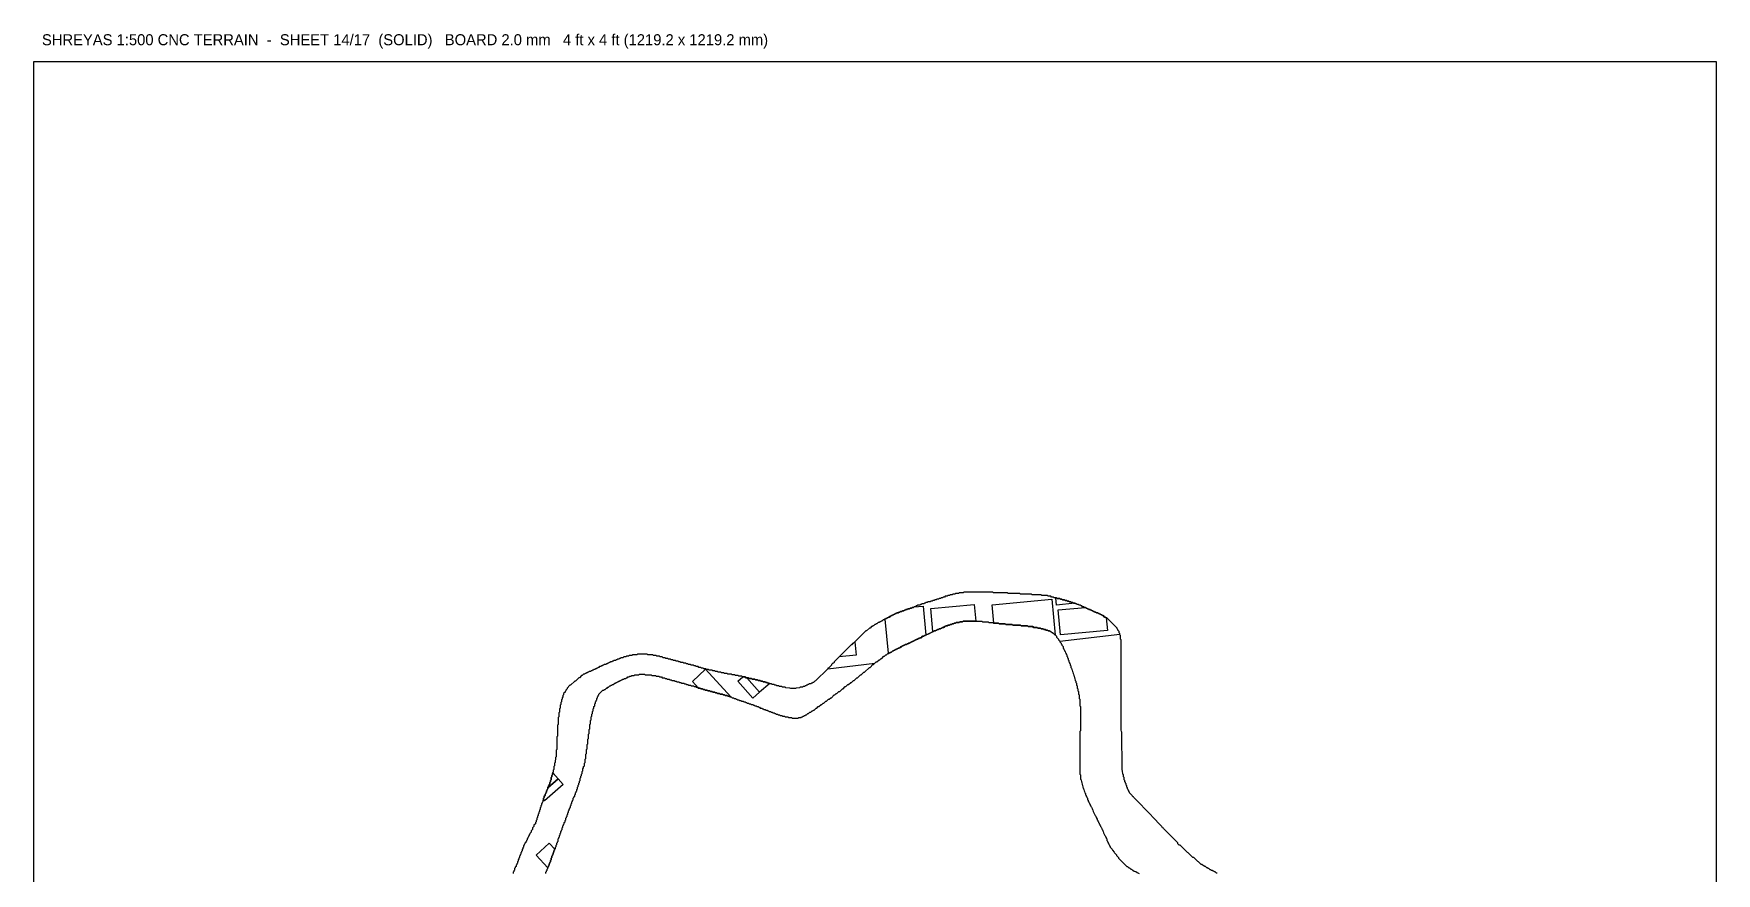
# Model space of a CAD drawing. Header units: millimetres. Extents: x 0 to 1219, y 0 to 1240.
# Drawn here: x 0 to 1219, y 631 to 1240 of the extents above; entities that cross this region are included whole.
import ezdxf

# ---------------------------------------------------------------- set-up
doc = ezdxf.new("R2010")
doc.units = ezdxf.units.MM
for name, color, linetype in [('CUT_OUTER', 1, 'Continuous'), ('ENGRAVE_BLDG_BOX', 5, 'Continuous'), ('ENGRAVE_BLDG_FOOTPRINT', 8, 'Continuous'), ('ENGRAVE_NEXT', 3, 'Continuous'), ('ENGRAVE_SITE_BOUNDARY', 6, 'Continuous'), ('NOTES', 7, 'Continuous'), ('SHEET_EDGE', 7, 'Continuous')]:
    doc.layers.add(name, color=color, linetype=linetype)

msp = doc.modelspace()

# ---------------------------------------------------------------- linework, layer by layer
at = {"layer": 'CUT_OUTER'}
msp.add_lwpolyline([(857.5, 630.6), (857, 630.6), (856, 631.6), (855.5, 631.6), (855, 632.1), (854.5, 632.1), (854, 632.6), (853.5, 632.6), (853, 633.1), (852.5, 633.1), (851.5, 634.1), (851, 634.1), (850.5, 634.6), (850, 634.6), (849, 635.6), (848.5, 635.6), (848, 636.1), (847.5, 636.1), (846.5, 637.1), (846, 637.1), (844.1, 639), (843.5, 639.1), (840.6, 642), (840, 642.1), (836.6, 645.5), (836, 645.6), (830.6, 651), (830, 651.1), (829.1, 652), (829, 652.6), (818.6, 663), (818.5, 663.6), (818, 663.6), (817.6, 664), (817.5, 664.6), (810.1, 672), (810, 672.6), (797.1, 685.5), (797, 686.1), (796.5, 686.1), (796.1, 686.5), (796, 687.1), (794.1, 689), (794.1, 689.5), (793.6, 690), (793.6, 690.5), (793.1, 691), (793.1, 691.5), (792.6, 692), (792.6, 692.5), (792.1, 693), (792.1, 694), (791.6, 694.5), (791.6, 695.5), (791.1, 696), (791, 696.6), (790.6, 697), (790.6, 698), (790.1, 698.5), (790.1, 700), (789.6, 700.5), (789.6, 702), (789.1, 702.5), (789, 705), (788.6, 705.5), (788.6, 706), (788.5, 733), (788.1, 733.5), (788, 734.5), (788, 800), (787.5, 800.5), (787.5, 803), (787, 803.5), (787, 804.5), (786.5, 805), (786.5, 806), (785.5, 807), (785.5, 807.5), (785, 808), (785, 808.5), (777.5, 816), (777, 816), (776.5, 816.5), (776, 816.5), (775, 817.5), (774.5, 817.5), (774, 818), (773.5, 818), (773, 818.5), (772.5, 818.5), (772, 819), (771.5, 819), (771, 819.5), (770, 819.5), (769.5, 820), (769, 820), (768.5, 820.5), (768, 820.5), (767.5, 821), (767, 821), (766.5, 821.5), (766, 821.5), (765.5, 822), (764.5, 822), (764, 822.5), (763.5, 822.5), (763, 823), (762.5, 823), (762, 823.5), (761.5, 823.5), (761, 824), (760, 824), (759.5, 824.5), (759, 824.5), (758.5, 825), (757.5, 825), (757, 825.5), (756, 825.5), (755.5, 826), (755, 826), (754.5, 826.5), (753.5, 826.5), (753, 827), (752, 827), (751.5, 827.5), (750.5, 827.5), (750, 828), (749, 828), (748.5, 828.5), (747.5, 828.5), (747, 829), (745.5, 829), (745, 829.5), (744, 829.5), (743.5, 830), (741.5, 830), (741, 830.5), (739.5, 830.5), (739, 831), (737.5, 831), (737, 831.5), (735, 831.5), (734.5, 832), (730.5, 832), (730, 832.5), (723.5, 832.5), (723, 833), (715, 833), (714.5, 833.5), (706, 833.5), (705.5, 834), (695.5, 834), (695, 834.5), (674, 834.5), (673.5, 834), (670.5, 834), (670, 833.5), (668, 833.5), (667.5, 833), (666, 833), (665.5, 832.5), (664, 832.5), (663.5, 832), (662.5, 832), (662, 831.5), (660.5, 831.5), (660, 831), (659, 831), (658.5, 830.5), (657.5, 830.5), (657, 830), (656, 830), (655.5, 829.5), (654.5, 829.5), (654, 829), (653, 829), (652.5, 828.5), (651.5, 828.5), (651, 828), (650, 828), (649.5, 827.5), (648, 827.5), (647.5, 827), (646.5, 827), (646, 826.5), (645.5, 826.5), (645, 826), (643.5, 826), (643, 825.5), (642.5, 825.5), (642, 825), (640.5, 825), (640, 824.5), (639.5, 824.5), (639, 824), (638, 824), (637.5, 823.5), (636.5, 823.5), (636, 823), (635, 823), (634.5, 822.5), (633.5, 822.5), (633, 822), (632, 822), (631.5, 821.5), (631, 821.5), (630.5, 821), (629.5, 821), (629, 820.5), (628, 820.5), (627.5, 820), (627, 820), (626.5, 819.5), (625.5, 819.5), (625, 819), (624.5, 819), (624, 818.5), (623.5, 818.5), (623, 818), (622.5, 818), (622, 817.5), (621.5, 817.5), (621, 817), (620.5, 817), (620, 816.5), (619.5, 816.5), (619, 816), (618.5, 816), (618, 815.5), (617.5, 815.5), (617, 815), (616.5, 815), (616, 814.5), (615.5, 814.5), (614.5, 813.5), (614, 813.5), (613.5, 813), (613, 813), (612.5, 812.5), (612, 812.5), (611, 811.5), (610.5, 811.5), (610, 811), (609.5, 811), (608.5, 810), (608, 810), (607.5, 809.5), (607, 809.5), (606, 808.5), (605.5, 808.5), (603.5, 806.5), (603, 806.5), (594, 797.5), (593.5, 797.5), (593.5, 797), (593, 796.5), (592.5, 796.5), (592, 796), (580, 784), (580, 783.5), (579.5, 783.1), (579, 783), (578, 782), (578, 781.5), (577, 780.5), (576, 779.5), (575.5, 779.5), (575.5, 779), (566.5, 770.1), (566, 770), (565, 769.1), (564.5, 769), (564, 768.6), (563.5, 768.5), (563, 768.1), (562, 768), (561.5, 767.6), (561, 767.5), (560.5, 767.1), (560, 767), (559.5, 766.6), (558.9, 766.5), (558.5, 766.1), (557.5, 766), (557, 765.6), (555.5, 765.5), (555, 765.1), (552.5, 765), (552, 764.6), (548.5, 764.6), (548, 765), (545, 765.1), (544.5, 765.5), (542.5, 765.6), (542, 766), (540.5, 766), (540, 766.5), (538.5, 766.5), (538, 767), (537, 767), (536.5, 767.5), (535, 767.5), (534.5, 768), (533.5, 768), (533, 768.5), (532, 768.5), (531.5, 769), (530.5, 769), (530, 769.5), (528.5, 769.5), (528, 770), (527, 770), (526.5, 770.5), (525, 770.5), (524.5, 771), (523, 771), (522.5, 771.5), (520.5, 771.5), (520, 772), (518.5, 772), (518, 772.5), (516, 772.5), (515.5, 773), (513.5, 773), (513, 773.5), (511, 773.5), (510.5, 774), (508.5, 774), (508, 774.5), (506, 774.5), (505.5, 775), (503, 775), (502.5, 775.5), (500.5, 775.5), (500, 776), (498.5, 776), (498, 776.5), (496, 776.5), (495.5, 777), (494, 777), (493.5, 777.5), (492, 777.5), (491.5, 778), (489.5, 778), (489, 778.5), (487.5, 778.5), (487, 779), (485.5, 779), (485, 779.5), (484, 779.5), (483.5, 780), (482, 780), (481.5, 780.5), (480, 780.5), (479.5, 781), (478.5, 781), (478, 781.5), (476.5, 781.5), (476, 782), (474.5, 782), (474, 782.5), (473, 782.5), (472.5, 783), (471, 783), (470.5, 783.5), (469, 783.5), (468.5, 784), (467.5, 784), (467, 784.5), (465.5, 784.5), (465, 785), (463.5, 785), (463, 785.5), (462, 785.5), (461.5, 786), (460, 786), (459.5, 786.5), (458, 786.5), (457.5, 787), (456, 787), (455.5, 787.5), (454, 787.5), (453.5, 788), (451.5, 788), (451, 788.5), (449, 788.5), (448.5, 789), (445, 789), (444.5, 789.5), (439.5, 789.5), (437.5, 789.5), (437, 789), (434, 789), (433.5, 788.5), (431.5, 788.5), (431, 788), (429.5, 788), (429, 787.5), (427.5, 787.5), (427, 787), (425.5, 787), (425, 786.5), (424.5, 786.5), (424, 786), (423, 786), (422.5, 785.5), (422, 785.5), (421.5, 785), (420.5, 785), (420, 784.5), (419.5, 784.5), (419, 784), (418, 784), (417.5, 783.5), (417, 783.5), (416.5, 783), (416, 783), (415.5, 782.5), (415, 782.5), (414.5, 782), (413.5, 782), (413, 781.5), (412.5, 781.5), (412, 781), (411.5, 781), (411, 780.5), (410, 780.5), (409.5, 780), (409, 780), (408.5, 779.5), (408, 779.5), (407.5, 779), (407, 779), (406.5, 778.5), (406, 778.5), (405.5, 778), (405, 778), (404.5, 777.5), (404, 777.5), (403.5, 777), (402.5, 777), (402, 776.5), (401.5, 776.5), (401, 776), (400.5, 776), (400, 775.5), (399.5, 775.5), (399, 775), (398.5, 775), (397.5, 774), (397, 774), (395.5, 772.5), (395, 772.5), (392.5, 770), (392, 770), (389, 767), (388.5, 767), (386.5, 765), (386.5, 764.5), (385.5, 763.5), (385.5, 763), (385, 762.5), (385, 762), (384, 761), (384, 760), (383.5, 759.5), (383.5, 758.5), (383, 758), (383, 757), (382.5, 756.5), (382.5, 755), (382, 754.5), (382, 753), (381.5, 752.5), (381.5, 750.5), (381, 750), (381, 747.5), (380.5, 747), (380.5, 744), (380, 743.5), (380, 738.5), (379.5, 738), (379.5, 730), (379, 729.5), (379, 720.5), (378.5, 720), (378.5, 715), (378, 714.5), (377.9, 711), (377.5, 710.5), (377.5, 708.5), (377, 708), (376.9, 706), (376.5, 705.5), (376.5, 704), (376, 703.5), (376, 702), (375.5, 701.5), (375.5, 700.5), (375, 700), (375, 698.5), (374.5, 698), (374.5, 697), (374, 696.5), (374, 695.5), (373.5, 695.1), (373.5, 694.5), (373, 694), (373, 693.5), (372.5, 693), (372.5, 692), (372, 691.5), (372, 691), (371.5, 690.5), (371.5, 689.5), (371, 689), (371, 688.5), (370.5, 688), (370.5, 687), (370, 686.5), (370, 685.5), (369.5, 685), (369.5, 684), (369, 683.5), (369, 682.5), (368.5, 682), (368.5, 681.5), (368, 681), (368, 680), (367.5, 679.5), (367.5, 678.5), (367, 678), (367, 677), (366.5, 676.5), (366.5, 675.5), (366, 675), (366, 674), (365.5, 673.5), (365.5, 672.5), (365, 672), (365, 671), (364.5, 670.5), (364.5, 669.5), (364, 669), (364, 668), (363.5, 667.5), (363.5, 666.5), (362.5, 665.5), (362.5, 664.5), (361.5, 663.5), (361.5, 662.5), (360.5, 661.5), (360.5, 660.5), (359.5, 659.5), (359.5, 659), (359, 658.5), (359, 658), (358.5, 657.5), (358.5, 657), (358, 656.5), (358, 656), (357.5, 655.5), (357.5, 655), (357, 654.5), (357, 654), (356.5, 653.5), (356.5, 653), (356, 652.5), (356, 652), (355.5, 651.5), (355.5, 651), (355, 650.5), (355, 649.5), (354.5, 649), (354.5, 648.5), (354, 648), (354, 647), (353.5, 646.5), (353.5, 646), (353, 645.5), (353, 644.5), (352.5, 644), (352.5, 643.5), (352, 643), (352, 642), (351.5, 641.5), (351.5, 641), (351, 640.5), (351, 639.5), (350.5, 639), (350.5, 638), (350, 637.5), (350, 637), (349.5, 636.5), (349.5, 635.5), (349, 635), (349, 634.5), (348.5, 634), (348.5, 633), (348, 632.5), (348, 632), (347.5, 631.5), (347.5, 630.5)], dxfattribs=at)
at = {"layer": 'ENGRAVE_BLDG_BOX'}
for points in [[(694.5, 825.3), (737.8, 829.4), (740.2, 803.3), (738.5, 805), (738, 805), (737, 806), (736.5, 806), (736, 806.5), (735, 806.5), (734.5, 807), (733.5, 807), (733, 807.5), (732, 807.5), (731.5, 808), (730, 808), (729.5, 808.5), (727.5, 808.5), (727, 809), (724.5, 809), (724, 809.5), (720.5, 809.5), (720, 810), (715.5, 810), (715, 810.5), (709.5, 810.5), (709, 811), (704.5, 811), (704, 811.5), (699.5, 811.5), (699, 812), (695.8, 812), (694.5, 825.3)], [(741.2, 825.2), (740.7, 830.5), (741, 830.5), (741.5, 830), (743.5, 830), (744, 829.5), (745, 829.5), (745.5, 829), (747, 829), (747.5, 828.5), (748.5, 828.5), (749, 828), (750, 828), (750.5, 827.5), (751.5, 827.5), (752, 827), (753, 827), (753.5, 826.5), (754.5, 826.5), (754.5, 826.5), (741.2, 825.2)], [(619.3, 790.4), (617, 815), (617, 815), (617.5, 815.5), (618, 815.5), (618.5, 816), (619, 816), (619.5, 816.5), (620, 816.5), (620.5, 817), (621, 817), (621.5, 817.5), (622, 817.5), (622.5, 818), (623, 818), (623.5, 818.5), (624, 818.5), (624.5, 819), (625, 819), (625.5, 819.5), (626.5, 819.5), (627, 820), (627.5, 820), (628, 820.5), (629, 820.5), (629.5, 821), (630.5, 821), (631, 821.5), (631.5, 821.5), (632, 822), (633, 822), (633.5, 822.5), (634.5, 822.5), (635, 823), (636, 823), (636.5, 823.5), (637.5, 823.5), (637.8, 823.8), (644.4, 824.4), (646.4, 803.4), (646, 803), (645.5, 803), (645, 802.5), (644, 802.5), (643, 801.5), (642, 801.5), (641.5, 801), (641, 801), (640.5, 800.5), (640, 800.5), (639.5, 800), (639, 800), (638.5, 799.5), (638, 799.5), (637.5, 799), (637, 799), (636.5, 798.5), (636, 798.5), (635.5, 798), (635, 798), (634.5, 797.5), (634, 797.5), (633.5, 797), (633, 797), (632.5, 796.5), (631.5, 796.5), (631, 796), (630.5, 796), (630, 795.5), (629.5, 795.5), (629, 795), (628.5, 795), (628, 794.5), (627.5, 794.5), (627, 794), (626.5, 794), (626, 793.5), (625.5, 793.5), (625, 793), (624.5, 793), (624, 792.5), (623.5, 792.5), (623, 792), (622.5, 792), (621.5, 791), (621, 791), (620.5, 790.5), (620, 790.5), (619.9, 790.4), (619.3, 790.4)], [(650, 822.6), (681.5, 825.6), (682.6, 813.5), (673.5, 813.5), (673, 813), (671, 813), (670.5, 812.5), (668.5, 812.5), (668, 812), (667, 812), (666.5, 811.5), (665.5, 811.5), (665, 811), (664, 811), (663.5, 810.5), (662.5, 810.5), (662, 810), (661, 810), (660.5, 809.5), (660, 809.5), (659.5, 809), (658.5, 809), (658, 808.5), (657.5, 808.5), (657, 808), (656, 808), (655.5, 807.5), (655, 807.5), (654.5, 807), (654, 807), (653.5, 806.5), (652.5, 806.5), (652, 806), (651.6, 806), (650, 822.6)], [(778.1, 806.7), (744.1, 803.5), (742.4, 821.7), (762, 823.5), (762.5, 823), (763, 823), (763.5, 822.5), (764, 822.5), (764.5, 822), (765.5, 822), (766, 821.5), (766.5, 821.5), (767, 821), (767.5, 821), (768, 820.5), (768.5, 820.5), (769, 820), (769.5, 820), (770, 819.5), (771, 819.5), (771.5, 819), (772, 819), (772.5, 818.5), (773, 818.5), (773.5, 818), (774, 818), (774.5, 817.5), (775, 817.5), (776, 816.5), (776.5, 816.5), (777, 816), (777.2, 816), (778.1, 806.7)], [(596, 788.9), (583.7, 787.7), (592, 796), (592.5, 796.5), (593, 796.5), (593.5, 797), (593.5, 797.5), (594, 797.5), (595.1, 798.6), (596, 788.9)], [(477.3, 769.8), (486.9, 778.6), (505.1, 758.5), (504.5, 758.5), (504, 759), (503, 759), (502.5, 759.5), (501, 759.5), (500.5, 760), (499.5, 760), (499, 760.5), (497.5, 760.5), (497, 761), (495.5, 761), (495, 761.5), (494, 761.5), (493.5, 762), (492, 762), (491.5, 762.5), (490.5, 762.5), (490, 763), (488.5, 763), (488, 763.5), (486.5, 763.5), (486, 764), (485, 764), (484.5, 764.5), (483.5, 764.5), (483, 765), (481.6, 765), (477.3, 769.8)], [(525.9, 761.9), (521, 757.6), (510.3, 770), (513.8, 773), (515.5, 773), (516, 772.5), (516.7, 772.5), (525.9, 761.9)], [(525.9, 761.9), (516.7, 772.5), (518, 772.5), (518.5, 772), (520, 772), (520.5, 771.5), (522.5, 771.5), (523, 771), (524.5, 771), (525, 770.5), (526.5, 770.5), (527, 770), (528, 770), (528.5, 769.5), (530, 769.5), (530.5, 769), (531.5, 769), (532, 768.5), (533, 768.5), (533.3, 768.2), (525.9, 761.9)], [(380, 699.1), (383.6, 695), (370.1, 683.2), (369.4, 683.9), (369.5, 684), (369.5, 685), (370, 685.5), (370, 686.5), (370.5, 687), (370.5, 688), (371, 688.5), (371, 689), (371.5, 689.5), (371.5, 690.5), (372, 691), (372, 691.5), (372.5, 692), (372.5, 692.5), (380, 699.1)], [(380, 699.1), (383.6, 695), (370.1, 683.2), (369.4, 683.9), (369.5, 684), (369.5, 685), (370, 685.5), (370, 686.5), (370.5, 687), (370.5, 688), (371, 688.5), (371, 689), (371.5, 689.5), (371.5, 690.5), (372, 691), (372, 691.5), (372.5, 692), (372.5, 692.5), (380, 699.1)], [(376.4, 703.3), (380, 699.1), (372.5, 692.5), (372.5, 693), (373, 693.5), (373, 694), (373.5, 694.5), (373.5, 695.1), (374, 695.5), (374, 696.5), (374.5, 697), (374.5, 698), (375, 698.5), (375, 700), (375.5, 700.5), (375.5, 701.5), (376, 702), (376, 702.9), (376.4, 703.3)], [(364.1, 643.7), (373.6, 652.5), (377.6, 648.2), (377.5, 648), (377.5, 647.5), (377, 647), (377, 646), (376.5, 645.5), (376.5, 644.5), (376, 644), (376, 643.5), (375.5, 643), (375.5, 642), (375, 641.5), (375, 640.5), (374.5, 640), (374.5, 639), (374, 638.5), (374, 638), (373.5, 637.5), (373.5, 636.5), (373, 636), (373, 635.5), (372.5, 635), (372.5, 634.6), (364.1, 643.7)]]:
    msp.add_lwpolyline(points, close=True, dxfattribs=at)
at = {"layer": 'ENGRAVE_BLDG_FOOTPRINT'}
for points in [[(740.2, 803.3), (738.5, 805), (738, 805), (737, 806), (736.5, 806), (736, 806.5), (735, 806.5), (734.5, 807), (733.5, 807), (733, 807.5), (732, 807.5), (731.5, 808), (730, 808), (729.5, 808.5), (727.5, 808.5), (727, 809), (724.5, 809), (724, 809.5), (720.5, 809.5), (720, 810), (715.5, 810), (715, 810.5), (709.5, 810.5), (709, 811), (704.5, 811), (704, 811.5), (699.5, 811.5), (699, 812), (695.8, 812), (694.5, 825.3), (737.8, 829.4), (740.2, 803.3)], [(741.2, 825.2), (740.7, 830.5), (741, 830.5), (741.5, 830), (743.5, 830), (744, 829.5), (745, 829.5), (745.5, 829), (747, 829), (747.5, 828.5), (748.5, 828.5), (749, 828), (750, 828), (750.5, 827.5), (751.5, 827.5), (752, 827), (753, 827), (753.5, 826.5), (754.5, 826.5), (754.5, 826.5), (741.2, 825.2)], [(619.3, 790.4), (617, 815), (617, 815), (617.5, 815.5), (618, 815.5), (618.5, 816), (619, 816), (619.5, 816.5), (620, 816.5), (620.5, 817), (621, 817), (621.5, 817.5), (622, 817.5), (622.5, 818), (623, 818), (623.5, 818.5), (624, 818.5), (624.5, 819), (625, 819), (625.5, 819.5), (626.5, 819.5), (627, 820), (627.5, 820), (628, 820.5), (629, 820.5), (629.5, 821), (630.5, 821), (631, 821.5), (631.5, 821.5), (632, 822), (633, 822), (633.5, 822.5), (634.5, 822.5), (635, 823), (636, 823), (636.5, 823.5), (637.5, 823.5), (637.8, 823.8), (644.4, 824.4), (646.4, 803.4), (646, 803), (645.5, 803), (645, 802.5), (644, 802.5), (643, 801.5), (642, 801.5), (641.5, 801), (641, 801), (640.5, 800.5), (640, 800.5), (639.5, 800), (639, 800), (638.5, 799.5), (638, 799.5), (637.5, 799), (637, 799), (636.5, 798.5), (636, 798.5), (635.5, 798), (635, 798), (634.5, 797.5), (634, 797.5), (633.5, 797), (633, 797), (632.5, 796.5), (631.5, 796.5), (631, 796), (630.5, 796), (630, 795.5), (629.5, 795.5), (629, 795), (628.5, 795), (628, 794.5), (627.5, 794.5), (627, 794), (626.5, 794), (626, 793.5), (625.5, 793.5), (625, 793), (624.5, 793), (624, 792.5), (623.5, 792.5), (623, 792), (622.5, 792), (621.5, 791), (621, 791), (620.5, 790.5), (620, 790.5), (619.9, 790.4), (619.3, 790.4)], [(650, 822.6), (681.5, 825.6), (682.6, 813.5), (673.5, 813.5), (673, 813), (671, 813), (670.5, 812.5), (668.5, 812.5), (668, 812), (667, 812), (666.5, 811.5), (665.5, 811.5), (665, 811), (664, 811), (663.5, 810.5), (662.5, 810.5), (662, 810), (661, 810), (660.5, 809.5), (660, 809.5), (659.5, 809), (658.5, 809), (658, 808.5), (657.5, 808.5), (657, 808), (656, 808), (655.5, 807.5), (655, 807.5), (654.5, 807), (654, 807), (653.5, 806.5), (652.5, 806.5), (652, 806), (651.6, 806), (650, 822.6)], [(778.1, 806.7), (744.1, 803.5), (742.4, 821.7), (762, 823.5), (762.5, 823), (763, 823), (763.5, 822.5), (764, 822.5), (764.5, 822), (765.5, 822), (766, 821.5), (766.5, 821.5), (767, 821), (767.5, 821), (768, 820.5), (768.5, 820.5), (769, 820), (769.5, 820), (770, 819.5), (771, 819.5), (771.5, 819), (772, 819), (772.5, 818.5), (773, 818.5), (773.5, 818), (774, 818), (774.5, 817.5), (775, 817.5), (776, 816.5), (776.5, 816.5), (777, 816), (777.2, 816), (778.1, 806.7)], [(596, 788.9), (583.7, 787.7), (592, 796), (592.5, 796.5), (593, 796.5), (593.5, 797), (593.5, 797.5), (594, 797.5), (595.1, 798.6), (596, 788.9)], [(477.3, 769.8), (486.9, 778.6), (505.1, 758.5), (504.5, 758.5), (504, 759), (503, 759), (502.5, 759.5), (501, 759.5), (500.5, 760), (499.5, 760), (499, 760.5), (497.5, 760.5), (497, 761), (495.5, 761), (495, 761.5), (494, 761.5), (493.5, 762), (492, 762), (491.5, 762.5), (490.5, 762.5), (490, 763), (488.5, 763), (488, 763.5), (486.5, 763.5), (486, 764), (485, 764), (484.5, 764.5), (483.5, 764.5), (483, 765), (481.6, 765), (477.3, 769.8)], [(525.9, 761.9), (521, 757.6), (510.3, 770), (513.8, 773), (515.5, 773), (516, 772.5), (516.7, 772.5), (525.9, 761.9)], [(525.9, 761.9), (516.7, 772.5), (518, 772.5), (518.5, 772), (520, 772), (520.5, 771.5), (522.5, 771.5), (523, 771), (524.5, 771), (525, 770.5), (526.5, 770.5), (527, 770), (528, 770), (528.5, 769.5), (530, 769.5), (530.5, 769), (531.5, 769), (532, 768.5), (533, 768.5), (533.3, 768.2), (525.9, 761.9)], [(380, 699.1), (383.6, 695), (370.1, 683.2), (369.4, 683.9), (369.5, 684), (369.5, 685), (370, 685.5), (370, 686.5), (370.5, 687), (370.5, 688), (371, 688.5), (371, 689), (371.5, 689.5), (371.5, 690.5), (372, 691), (372, 691.5), (372.5, 692), (372.5, 692.5), (380, 699.1)], [(380, 699.1), (383.6, 695), (370.1, 683.2), (369.4, 683.9), (369.5, 684), (369.5, 685), (370, 685.5), (370, 686.5), (370.5, 687), (370.5, 688), (371, 688.5), (371, 689), (371.5, 689.5), (371.5, 690.5), (372, 691), (372, 691.5), (372.5, 692), (372.5, 692.5), (380, 699.1)], [(376.4, 703.3), (380, 699.1), (372.5, 692.5), (372.5, 693), (373, 693.5), (373, 694), (373.5, 694.5), (373.5, 695.1), (374, 695.5), (374, 696.5), (374.5, 697), (374.5, 698), (375, 698.5), (375, 700), (375.5, 700.5), (375.5, 701.5), (376, 702), (376, 702.9), (376.4, 703.3)], [(364.1, 643.7), (373.6, 652.5), (377.6, 648.2), (377.5, 648), (377.5, 647.5), (377, 647), (377, 646), (376.5, 645.5), (376.5, 644.5), (376, 644), (376, 643.5), (375.5, 643), (375.5, 642), (375, 641.5), (375, 640.5), (374.5, 640), (374.5, 639), (374, 638.5), (374, 638), (373.5, 637.5), (373.5, 636.5), (373, 636), (373, 635.5), (372.5, 635), (372.5, 634.6), (364.1, 643.7)]]:
    msp.add_lwpolyline(points, close=True, dxfattribs=at)
at = {"layer": 'ENGRAVE_NEXT'}
msp.add_lwpolyline([(371, 630.5), (371, 631.5), (371.5, 632), (371.5, 632.5), (372, 633), (372, 633.5), (372.5, 634), (372.5, 635), (373, 635.5), (373, 636), (373.5, 636.5), (373.5, 637.5), (374, 638), (374, 638.5), (374.5, 639), (374.5, 640), (375, 640.5), (375, 641.5), (375.5, 642), (375.5, 643), (376, 643.5), (376, 644), (376.5, 644.5), (376.5, 645.5), (377, 646), (377, 647), (377.5, 647.5), (377.5, 648), (378, 648.5), (378, 649.5), (378.5, 650), (378.5, 651), (379, 651.5), (379, 652.5), (379.5, 653), (379.5, 653.5), (380, 654), (380, 655.5), (380.5, 656), (380.5, 656.5), (381, 657), (381, 658), (381.5, 658.5), (381.5, 659.5), (382, 660), (382, 661), (382.5, 661.5), (382.5, 662), (383, 662.5), (383, 663.5), (383.5, 664), (383.5, 665), (384, 665.5), (384, 666), (384.5, 666.5), (384.5, 667.5), (385, 668), (385, 669), (385.5, 669.5), (385.5, 670.5), (386, 671), (386, 671.5), (386.5, 672), (386.5, 673), (387, 673.5), (387, 674.5), (387.5, 675), (387.5, 676), (388, 676.5), (388, 677), (388.5, 677.5), (388.5, 678), (389, 678.5), (389, 679.5), (389.5, 680), (389.5, 681), (390, 681.5), (390, 682.5), (390.5, 683), (390.5, 683.5), (391, 684), (391, 685), (391.5, 685.5), (391.5, 686), (392, 686.5), (392, 687.5), (392.5, 688), (392.5, 689), (393, 689.5), (393, 690), (393.5, 690.5), (393.5, 691.5), (394, 692), (394, 693), (394.5, 693.5), (394.5, 694.5), (395, 695), (395, 696), (395.5, 696.5), (395.5, 697.5), (396, 698), (396, 699.5), (396.5, 700), (396.5, 701), (397, 701.5), (397, 702.5), (397.5, 703), (397.5, 704.5), (398, 705), (398, 706.5), (398.5, 707), (398.5, 708), (399, 708.5), (399, 710.5), (399.5, 711), (399.5, 713.5), (400, 714), (400, 717), (400.5, 717.5), (400.5, 720.5), (401, 721), (401, 724), (401.5, 724.5), (401.5, 728), (402, 728.5), (402, 731.5), (402.5, 732), (402.5, 735), (403, 735.5), (403, 738.5), (403.5, 739), (403.5, 741.5), (404, 742), (404, 744), (404.5, 744.5), (404.5, 746), (405, 746.5), (405, 748), (405.5, 748.5), (405.5, 750), (406, 750.5), (406, 751.5), (406.5, 752), (406.5, 753.5), (407, 754), (407, 755), (407.5, 755.5), (407.5, 756), (408, 756.5), (408, 757.5), (408.5, 758), (408.5, 758.5), (409, 759), (409, 759.5), (409.5, 760), (409.5, 760.5), (412.5, 763.5), (413, 763.5), (413.5, 764), (414, 764), (415, 765), (415.5, 765), (416, 765.5), (416.5, 765.5), (417.5, 766.5), (418, 766.5), (418.5, 767), (419, 767), (419.5, 767.5), (420, 767.5), (421, 768.5), (421.5, 768.5), (422, 769), (422.5, 769), (423, 769.5), (423.5, 769.5), (424, 770), (424.5, 770), (425, 770.5), (425.5, 770.5), (426, 771), (426.5, 771), (427, 771.5), (427.5, 771.5), (428, 772), (429, 772), (429.5, 772.5), (430, 772.5), (430.5, 773), (431.5, 773), (432, 773.5), (433, 773.5), (433.5, 774), (435, 774), (435.5, 774.5), (438.5, 774.5), (439, 775), (442.5, 775), (443, 774.5), (447.5, 774.5), (448, 774), (450.5, 774), (451, 773.5), (453, 773.5), (453.5, 773), (455, 773), (455.5, 772.5), (457, 772.5), (457.5, 772), (458.5, 772), (459, 771.5), (460.5, 771.5), (461, 771), (462, 771), (462.5, 770.5), (464, 770.5), (464.5, 770), (465.5, 770), (466, 769.5), (467.5, 769.5), (468, 769), (469, 769), (469.5, 768.5), (471, 768.5), (471.5, 768), (472.5, 768), (473, 767.5), (474, 767.5), (474.5, 767), (476, 767), (476.5, 766.5), (478, 766.5), (478.5, 766), (479.5, 766), (480, 765.5), (481, 765.5), (481.5, 765), (483, 765), (483.5, 764.5), (484.5, 764.5), (485, 764), (486, 764), (486.5, 763.5), (488, 763.5), (488.5, 763), (490, 763), (490.5, 762.5), (491.5, 762.5), (492, 762), (493.5, 762), (494, 761.5), (495, 761.5), (495.5, 761), (497, 761), (497.5, 760.5), (499, 760.5), (499.5, 760), (500.5, 760), (501, 759.5), (502.5, 759.5), (503, 759), (504, 759), (504.5, 758.5), (505.5, 758.5), (506, 758), (507, 758), (507.5, 757.5), (508.5, 757.5), (509, 757), (509.5, 757), (510, 756.5), (511, 756.5), (511.5, 756), (512.5, 756), (513, 755.5), (514, 755.5), (514.5, 755), (515.5, 755), (516, 754.5), (516.5, 754.5), (517, 754), (518, 754), (518.5, 753.5), (519.5, 753.5), (520, 753), (521, 753), (521.5, 752.5), (522, 752.5), (522.5, 752), (523.5, 752), (524, 751.5), (525, 751.5), (525.5, 751), (526, 751), (526.5, 750.5), (527.5, 750.5), (528, 750), (528.5, 750), (529, 749.5), (530, 749.5), (530.5, 749), (531.5, 749), (532, 748.5), (532.5, 748.5), (533, 748), (534, 748), (534.5, 747.5), (535, 747.5), (535.5, 747), (536.5, 747), (537, 746.5), (537.5, 746.5), (538, 746), (539, 746), (539.5, 745.5), (540.5, 745.5), (541, 745), (542, 745), (542.5, 744.5), (544, 744.5), (544.5, 744), (546.5, 744), (547, 743.6), (549, 743.5), (549.5, 743.1), (554, 743.1), (554.5, 743.5), (556, 743.6), (556.4, 744), (557, 744.1), (557.5, 744.5), (558, 744.5), (558.5, 745), (559, 745), (559.5, 745.5), (560, 745.5), (561, 746.5), (561.5, 746.5), (562.5, 747.5), (563, 747.5), (564, 748.5), (564.5, 748.5), (565, 749), (565.5, 749), (567, 750.5), (567.5, 750.5), (568.5, 751.5), (569, 751.5), (570.5, 753), (571, 753), (572, 754), (572.5, 754), (574, 755.5), (574.5, 755.5), (576, 757), (576.5, 757), (577.5, 758), (578, 758), (580, 760), (580.5, 760), (581.5, 761), (582, 761), (583.5, 762.5), (584, 762.5), (586, 764.5), (586.5, 764.5), (588, 766), (588.5, 766), (590, 767.5), (590.5, 767.5), (592, 769), (592.5, 769), (594, 770.5), (594.5, 770.5), (596.5, 772.5), (597, 772.5), (599, 774.5), (599.5, 774.5), (601.5, 776.5), (602, 776.5), (605.5, 780), (606, 780), (608, 782), (608.5, 782), (610.5, 784), (611, 784), (612.5, 785.5), (613, 785.5), (614, 786.5), (614.5, 786.5), (616, 788), (616.5, 788), (617.5, 789), (618, 789), (619, 790), (619.5, 790), (620, 790.5), (620.5, 790.5), (621, 791), (621.5, 791), (622.5, 792), (623, 792), (623.5, 792.5), (624, 792.5), (624.5, 793), (625, 793), (625.5, 793.5), (626, 793.5), (626.5, 794), (627, 794), (627.5, 794.5), (628, 794.5), (628.5, 795), (629, 795), (629.5, 795.5), (630, 795.5), (630.5, 796), (631, 796), (631.5, 796.5), (632.5, 796.5), (633, 797), (633.5, 797), (634, 797.5), (634.5, 797.5), (635, 798), (635.5, 798), (636, 798.5), (636.5, 798.5), (637, 799), (637.5, 799), (638, 799.5), (638.5, 799.5), (639, 800), (639.5, 800), (640, 800.5), (640.5, 800.5), (641, 801), (641.5, 801), (642, 801.5), (643, 801.5), (644, 802.5), (645, 802.5), (645.5, 803), (646, 803), (646.5, 803.5), (647, 803.5), (647.5, 804), (648, 804), (648.5, 804.5), (649, 804.5), (649.5, 805), (650, 805), (650.5, 805.5), (651, 805.5), (651.5, 806), (652, 806), (652.5, 806.5), (653.5, 806.5), (654, 807), (654.5, 807), (655, 807.5), (655.5, 807.5), (656, 808), (657, 808), (657.5, 808.5), (658, 808.5), (658.5, 809), (659.5, 809), (660, 809.5), (660.5, 809.5), (661, 810), (662, 810), (662.5, 810.5), (663.5, 810.5), (664, 811), (665, 811), (665.5, 811.5), (666.5, 811.5), (667, 812), (668, 812), (668.5, 812.5), (670.5, 812.5), (671, 813), (673, 813), (673.5, 813.5), (687, 813.5), (687.5, 813), (691.5, 813), (692, 812.5), (695, 812.5), (695.5, 812), (699, 812), (699.5, 811.5), (704, 811.5), (704.5, 811), (709, 811), (709.5, 810.5), (715, 810.5), (715.5, 810), (720, 810), (720.5, 809.5), (724, 809.5), (724.5, 809), (727, 809), (727.5, 808.5), (729.5, 808.5), (730, 808), (731.5, 808), (732, 807.5), (733, 807.5), (733.5, 807), (734.5, 807), (735, 806.5), (736, 806.5), (736.5, 806), (737, 806), (738, 805), (738.5, 805), (741, 802.5), (741, 802), (742.5, 800.5), (742.5, 800), (743.5, 799), (743.5, 798.5), (744.5, 797.5), (744.5, 797), (745, 796.5), (745, 796), (746, 795), (746, 794), (746.5, 793.5), (746.5, 793), (747, 792.5), (747, 792), (747.5, 791.5), (747.6, 790.5), (748, 790.1), (748, 789.5), (748.5, 789), (748.6, 788), (749, 787.6), (749, 787), (749.5, 786.5), (749.6, 785.5), (750, 785), (750.1, 784), (750.5, 783.6), (750.5, 783), (751, 782.5), (751.1, 781.5), (751.5, 781), (751.6, 780), (752, 779.5), (752.1, 778.5), (752.5, 778), (752.6, 777), (753, 776.5), (753.1, 775.5), (753.5, 775), (753.6, 774), (754, 773.5), (754.1, 772.5), (754.5, 772), (754.6, 770.5), (755, 770), (755, 769), (755.5, 768.5), (755.6, 767), (756, 766.5), (756.1, 765), (756.5, 764.5), (756.5, 763), (757, 762.5), (757, 760.5), (757.5, 760), (757.5, 757.5), (758, 757), (758, 752), (758.5, 751.5), (758.5, 734), (758.1, 733.5), (758, 733), (758.1, 702.5), (758.5, 702), (758.6, 699), (759, 698.5), (759.1, 697), (759.5, 696.5), (759.6, 695), (760, 694.5), (760.1, 693), (760.5, 692.6), (760.6, 692), (761, 691.5), (761.1, 690.5), (761.5, 690), (761.6, 689), (762, 688.5), (762.1, 687.5), (762.5, 687.1), (762.6, 686.5), (763, 686), (763.1, 685.5), (763.5, 685), (763.6, 684), (764, 683.6), (764.1, 683), (764.5, 682.5), (764.6, 682), (765, 681.5), (765.1, 681), (765.5, 680.5), (765.6, 680), (766, 679.5), (766.1, 679), (766.5, 678.5), (766.6, 678), (767, 677.5), (767.1, 677), (767.5, 676.5), (767.6, 675.5), (768, 675), (768.1, 674.5), (768.5, 674), (768.6, 673.5), (769, 673), (769.1, 672.5), (769.5, 672), (769.6, 671.5), (770, 671), (770.1, 670.5), (770.5, 670), (770.6, 669.5), (771, 669), (771.1, 668.5), (771.5, 668), (771.6, 667.5), (772, 667), (772.1, 666.5), (772.5, 666), (772.6, 665.5), (773, 665), (773.1, 664.5), (773.5, 664), (773.6, 663.5), (774, 663), (774.1, 662.5), (774.5, 662.1), (774.6, 661.5), (775, 661), (775.1, 660), (775.5, 659.6), (775.6, 659), (776, 658.5), (776.1, 658), (776.5, 657.5), (776.6, 657), (777, 656.5), (777.1, 656), (777.5, 655.5), (777.6, 654.5), (778, 654), (778.1, 653.5), (778.5, 653), (778.6, 652.5), (779, 652), (779.1, 651.5), (779.5, 651), (779.6, 650.5), (780.1, 650), (780.1, 649.5), (781.5, 648.1), (781.6, 647.5), (783, 646), (783.1, 645.5), (784.5, 644), (784.6, 643.5), (786, 642), (786.1, 641.5), (792, 635.6), (792.5, 635.6), (793.5, 634.6), (794, 634.5), (795, 633.6), (795.5, 633.5), (796, 633.1), (796.5, 633), (797.5, 632.1), (798.5, 632), (799.5, 631.1), (800, 631), (800.5, 630.6), (801, 630.5)], dxfattribs=at)
at = {"layer": 'ENGRAVE_SITE_BOUNDARY'}
for points in [[(743.5, 798.9), (787, 804)], [(575.4, 779), (609.5, 783)]]:
    msp.add_lwpolyline(points, dxfattribs=at)
at = {"layer": 'SHEET_EDGE'}
msp.add_lwpolyline([(0, 0), (1219.2, 0), (1219.2, 1219.2), (0, 1219.2)], close=True, dxfattribs=at)

# ---------------------------------------------------------------- texts
at = {"layer": 'NOTES'}
msp.add_text('SHREYAS 1:500 CNC TERRAIN  -  SHEET 14/17  (SOLID)   BOARD 2.0 mm   4 ft x 4 ft (1219.2 x 1219.2 mm)', height=8, dxfattribs=at).set_placement((6, 1231.2))

doc.saveas('drawing.dxf')
